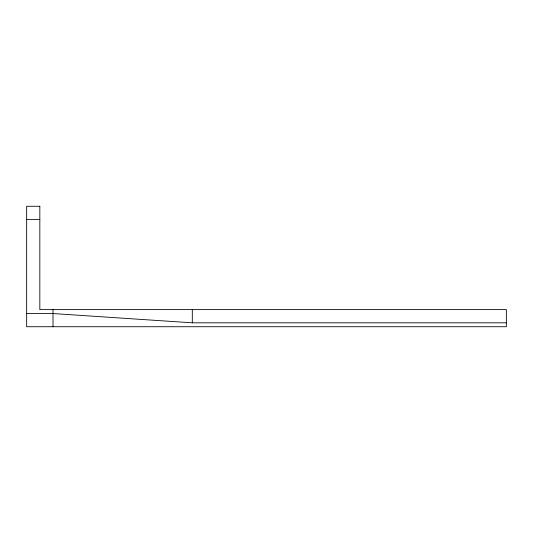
<?xml version="1.0" encoding="UTF-8"?>
<svg xmlns="http://www.w3.org/2000/svg" width="533" height="533" viewBox="0 0 533 533"><rect width="100%" height="100%" fill="white"/><g stroke="black" fill="none" stroke-linecap="round" stroke-linejoin="round"><path stroke-width="0.8" d="M26.65 219.449L39.828 219.449M26.65 313.551L53.007 313.551L192.306 322.818L506.35 322.818M192.306 309.606L192.306 322.818M53.007 309.606L53.007 326.729M39.828 206.271L26.65 206.271L26.65 326.729L506.35 326.729L506.35 309.606L39.828 309.606L39.828 206.271"/></g></svg>
